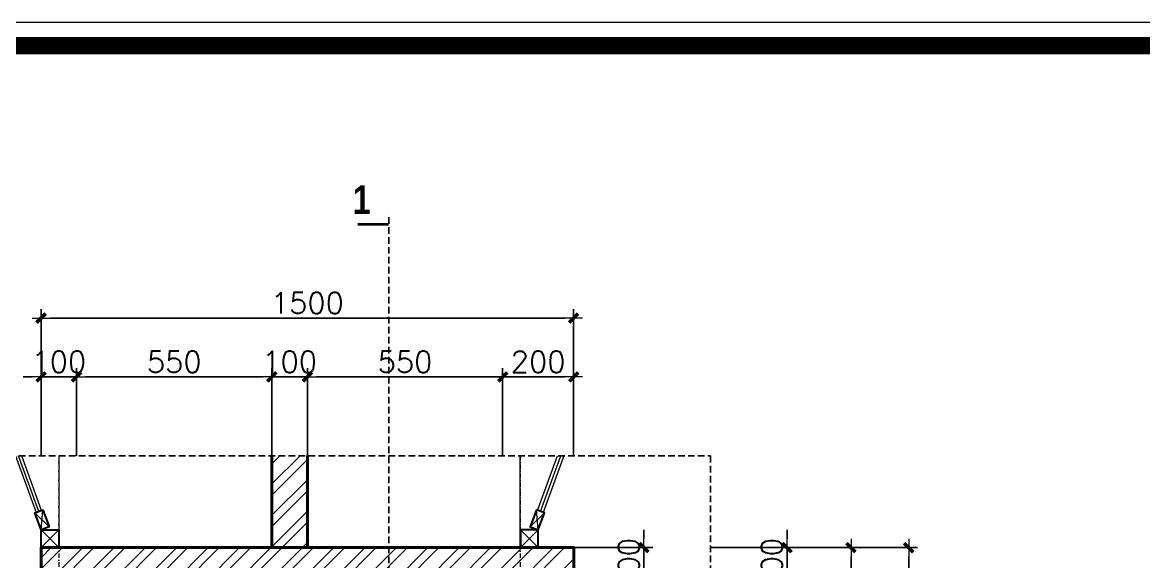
# Model space of a CAD drawing. Header units: millimetres. Extents: x 615730 to 2792744, y 139412 to 597571.
# Drawn here: x 803986 to 816617, y 275694 to 281772 of the extents above; entities that cross this region are included whole.
import ezdxf

# ---------------------------------------------------------------- set-up
doc = ezdxf.new("R2010")
doc.units = ezdxf.units.MM
doc.header["$MEASUREMENT"] = 0
doc.header["$PDMODE"] = 34
doc.linetypes.add('DASHDOT', pattern=[1, 0.5, -0.25, 0, -0.25])
doc.linetypes.add('HIDDEN', pattern=[0.375, 0.25, -0.125])
doc.layers.get('0').update_dxf_attribs({"lineweight": 5})
for name, color, linetype in [('DUT', 250, 'HIDDEN'), ('H', 252, 'Continuous'), ('LAYER18', 1, 'Continuous')]:
    doc.layers.add(name, color=color, linetype=linetype)
for name, color, linetype, lineweight in [('Ncua', 121, 'Continuous', 18), ('NETNGOAITUONG', 1, 'Continuous', 40), ('NTHAY1', 61, 'Continuous', 25), ('thay', 7, 'Continuous', 15), ('TIM TRUC', 149, 'DASHDOT', 9), ('VLIEU', 250, 'Continuous', 9)]:
    doc.layers.add(name, color=color, linetype=linetype, lineweight=lineweight)
doc.styles.add('romans', font='romans.shx', dxfattribs={"height": 240})
doc.styles.get("Standard").update_dxf_attribs({"font": ''})
doc.styles.get('Standard').set_extended_font_data('VNI-Avo')
doc.dimstyles.new('1-50', dxfattribs={"dimtxt": 200, "dimasz": 100, "dimexe": 100, "dimexo": 0, "dimgap": 50, "dimtad": 1, "dimdec": 0, "dimlfac": 0.25, "dimzin": 0, "dimdsep": 46, "dimtxsty": 'romans', "dimblk": ']', "dimcen": 0, "dimdle": 100, "dimclrd": 148, "dimclre": 148, "dimclrt": 2, "dimadec": 0, "dimazin": 0, "dimtfac": 1.111111, "dimtdec": 0, "dimtix": 1, "dimtmove": 2, "dimatfit": 3, "dimldrblk": ']', "dimfxl": 200, "dimtolj": 1, "dimtzin": 0, "dimarcsym": 0})
pattern_1 = [(45, (-1885303.98, -892194.67), (-176.776695, 176.776695), []), (45, (-1885303.98, -892069.67), (-176.776695, 176.776695), [])]

# ---------------------------------------------------------------- blocks, each defined once
blk = doc.blocks.new('A$C2E0F34A2')
at = {"color": 126, "lineweight": 9}
for p, q in [((0, 0), (50, 50)), ((50, 0), (0, 50))]:
    blk.add_line(p, q, dxfattribs=at)
at = {"lineweight": 30}
blk.add_lwpolyline([(50, 50), (0, 50), (0, 0), (50, 0)], close=True, dxfattribs=at)
blk = doc.blocks.new(']')
for p, q in [((1, 0), (-1, 0)), ((0, 1), (0, -1))]:
    blk.add_line(p, q)
at = {"color": 9, "const_width": 0.4}
blk.add_lwpolyline([(-0.51, -0.51), (0.51, 0.51)], dxfattribs=at)
blk = doc.blocks.new('*D1514')
at = {"layer": 'DEFPOINTS', "color": 0, "ltscale": 10, "transparency": 16777216}
for p in [(804596, 277776), (804196, 276887), (804596, 276887)]:
    blk.add_point(p, dxfattribs=at)
at = {"layer": 'VLIEU', "color": 148, "lineweight": -2, "ltscale": 10, "transparency": 16777216}
for p, q in [((804096, 277776), (803996, 277776)), ((804196, 276887), (804196, 277876)), ((804196, 277776), (804596, 277776)), ((804596, 276887), (804596, 277876)), ((804696, 277776), (804796, 277776))]:
    blk.add_line(p, q, dxfattribs=at)
at = {"layer": 'VLIEU', "color": 148, "lineweight": -2, "ltscale": 10, "transparency": 16777216, "xscale": 100, "yscale": 100, "zscale": 100}
blk.add_blockref(']', (804196, 277776), dxfattribs=at)
at = {"layer": 'VLIEU', "color": 148, "lineweight": -2, "ltscale": 10, "transparency": 16777216, "xscale": 100, "yscale": 100, "zscale": 100, "rotation": 180}
blk.add_blockref(']', (804596, 277776), dxfattribs=at)
at = {"layer": 'VLIEU', "color": 2, "ltscale": 10, "transparency": 16777216, "insert": (804396, 277946), "char_height": 240, "attachment_point": 5, "style": 'romans'}
blk.add_mtext('\\A1;100', dxfattribs=at)
blk = doc.blocks.new('*D1515')
at = {"layer": 'DEFPOINTS', "color": 0, "ltscale": 10, "transparency": 16777216}
for p in [(806796, 277776), (804596, 276887), (806796, 276887)]:
    blk.add_point(p, dxfattribs=at)
at = {"layer": 'VLIEU', "color": 148, "lineweight": -2, "ltscale": 10, "transparency": 16777216}
for p, q in [((804596, 276887), (804596, 277876)), ((804696, 277776), (806696, 277776)), ((806796, 276887), (806796, 277876))]:
    blk.add_line(p, q, dxfattribs=at)
at = {"layer": 'VLIEU', "color": 148, "lineweight": -2, "ltscale": 10, "transparency": 16777216, "xscale": 100, "yscale": 100, "zscale": 100, "rotation": 180}
blk.add_blockref(']', (804596, 277776), dxfattribs=at)
at = {"layer": 'VLIEU', "color": 148, "lineweight": -2, "ltscale": 10, "transparency": 16777216, "xscale": 100, "yscale": 100, "zscale": 100}
blk.add_blockref(']', (806796, 277776), dxfattribs=at)
at = {"layer": 'VLIEU', "color": 2, "ltscale": 10, "transparency": 16777216, "insert": (805696, 277946), "char_height": 240, "attachment_point": 5, "style": 'romans'}
blk.add_mtext('\\A1;550', dxfattribs=at)
blk = doc.blocks.new('*D1516')
at = {"layer": 'DEFPOINTS', "color": 0, "ltscale": 10, "transparency": 16777216}
for p in [(807196, 277776), (806796, 276887), (807196, 276887)]:
    blk.add_point(p, dxfattribs=at)
at = {"layer": 'VLIEU', "color": 148, "lineweight": -2, "ltscale": 10, "transparency": 16777216}
for p, q in [((806696, 277776), (806596, 277776)), ((806796, 276887), (806796, 277876)), ((806796, 277776), (807196, 277776)), ((807196, 276887), (807196, 277876)), ((807296, 277776), (807396, 277776))]:
    blk.add_line(p, q, dxfattribs=at)
at = {"layer": 'VLIEU', "color": 148, "lineweight": -2, "ltscale": 10, "transparency": 16777216, "xscale": 100, "yscale": 100, "zscale": 100}
blk.add_blockref(']', (806796, 277776), dxfattribs=at)
at = {"layer": 'VLIEU', "color": 148, "lineweight": -2, "ltscale": 10, "transparency": 16777216, "xscale": 100, "yscale": 100, "zscale": 100, "rotation": 180}
blk.add_blockref(']', (807196, 277776), dxfattribs=at)
at = {"layer": 'VLIEU', "color": 2, "ltscale": 10, "transparency": 16777216, "insert": (806996, 277946), "char_height": 240, "attachment_point": 5, "style": 'romans'}
blk.add_mtext('\\A1;100', dxfattribs=at)
blk = doc.blocks.new('*D1517')
at = {"layer": 'DEFPOINTS', "color": 0, "ltscale": 10, "transparency": 16777216}
for p in [(809396, 277776), (807196, 276887), (809396, 276887)]:
    blk.add_point(p, dxfattribs=at)
at = {"layer": 'VLIEU', "color": 148, "lineweight": -2, "ltscale": 10, "transparency": 16777216}
for p, q in [((807196, 276887), (807196, 277876)), ((807296, 277776), (809296, 277776)), ((809396, 276887), (809396, 277876))]:
    blk.add_line(p, q, dxfattribs=at)
at = {"layer": 'VLIEU', "color": 148, "lineweight": -2, "ltscale": 10, "transparency": 16777216, "xscale": 100, "yscale": 100, "zscale": 100, "rotation": 180}
blk.add_blockref(']', (807196, 277776), dxfattribs=at)
at = {"layer": 'VLIEU', "color": 148, "lineweight": -2, "ltscale": 10, "transparency": 16777216, "xscale": 100, "yscale": 100, "zscale": 100}
blk.add_blockref(']', (809396, 277776), dxfattribs=at)
at = {"layer": 'VLIEU', "color": 2, "ltscale": 10, "transparency": 16777216, "insert": (808296, 277946), "char_height": 240, "attachment_point": 5, "style": 'romans'}
blk.add_mtext('\\A1;550', dxfattribs=at)
blk = doc.blocks.new('*D1518')
at = {"layer": 'DEFPOINTS', "color": 0, "ltscale": 10, "transparency": 16777216}
for p in [(810196, 277776), (809396, 276887), (810196, 276887)]:
    blk.add_point(p, dxfattribs=at)
at = {"layer": 'VLIEU', "color": 148, "lineweight": -2, "ltscale": 10, "transparency": 16777216}
for p, q in [((809396, 276887), (809396, 277876)), ((809496, 277776), (810096, 277776)), ((810196, 276887), (810196, 277876))]:
    blk.add_line(p, q, dxfattribs=at)
at = {"layer": 'VLIEU', "color": 148, "lineweight": -2, "ltscale": 10, "transparency": 16777216, "xscale": 100, "yscale": 100, "zscale": 100, "rotation": 180}
blk.add_blockref(']', (809396, 277776), dxfattribs=at)
at = {"layer": 'VLIEU', "color": 148, "lineweight": -2, "ltscale": 10, "transparency": 16777216, "xscale": 100, "yscale": 100, "zscale": 100}
blk.add_blockref(']', (810196, 277776), dxfattribs=at)
at = {"layer": 'VLIEU', "color": 2, "ltscale": 10, "transparency": 16777216, "insert": (809796, 277946), "char_height": 240, "attachment_point": 5, "style": 'romans'}
blk.add_mtext('\\A1;200', dxfattribs=at)
blk = doc.blocks.new('*D1519')
at = {"layer": 'DEFPOINTS', "color": 0, "ltscale": 10, "transparency": 16777216}
for p in [(810196, 278439), (804196, 276887), (810196, 276887)]:
    blk.add_point(p, dxfattribs=at)
at = {"layer": 'VLIEU', "color": 148, "lineweight": -2, "ltscale": 10, "transparency": 16777216}
for p, q in [((804196, 276887), (804196, 278539)), ((810196, 276887), (810196, 278539)), ((804296, 278439), (810096, 278439))]:
    blk.add_line(p, q, dxfattribs=at)
at = {"layer": 'VLIEU', "color": 148, "lineweight": -2, "ltscale": 10, "transparency": 16777216, "xscale": 100, "yscale": 100, "zscale": 100, "rotation": 180}
blk.add_blockref(']', (804196, 278439), dxfattribs=at)
at = {"layer": 'VLIEU', "color": 148, "lineweight": -2, "ltscale": 10, "transparency": 16777216, "xscale": 100, "yscale": 100, "zscale": 100}
blk.add_blockref(']', (810196, 278439), dxfattribs=at)
at = {"layer": 'VLIEU', "color": 2, "ltscale": 10, "transparency": 16777216, "insert": (807196, 278609), "char_height": 240, "attachment_point": 5, "style": 'romans'}
blk.add_mtext('\\A1;1500', dxfattribs=at)
blk = doc.blocks.new('*D1529')
at = {"layer": 'DEFPOINTS', "color": 0, "ltscale": 10, "transparency": 16777216}
for p in [(811739, 275852), (812600, 275852), (811739, 275452)]:
    blk.add_point(p, dxfattribs=at)
at = {"layer": 'VLIEU', "color": 148, "lineweight": -2, "ltscale": 10, "transparency": 16777216}
for p, q in [((812600, 275952), (812600, 276052)), ((811739, 275852), (812700, 275852)), ((812600, 275452), (812600, 275852)), ((811739, 275452), (812700, 275452)), ((812600, 275352), (812600, 275252))]:
    blk.add_line(p, q, dxfattribs=at)
at = {"layer": 'VLIEU', "color": 148, "lineweight": -2, "ltscale": 10, "transparency": 16777216, "xscale": 100, "yscale": 100, "zscale": 100}
for p, rotation in [((812600, 275852), 270), ((812600, 275452), 90)]:
    blk.add_blockref(']', p, dxfattribs=dict(at, rotation=rotation))
at = {"layer": 'VLIEU', "color": 2, "ltscale": 10, "transparency": 16777216, "insert": (812430, 275652), "char_height": 240, "attachment_point": 5, "rotation": 90, "style": 'romans'}
blk.add_mtext('\\A1;100', dxfattribs=at)
blk = doc.blocks.new('*D1532')
at = {"layer": 'DEFPOINTS', "color": 0, "ltscale": 10, "transparency": 16777216}
for p in [(811739, 275852), (813321, 275852), (811739, 271847)]:
    blk.add_point(p, dxfattribs=at)
at = {"layer": 'VLIEU', "color": 148, "lineweight": -2, "ltscale": 10, "transparency": 16777216}
for p, q in [((811739, 275852), (813421, 275852)), ((813321, 271947), (813321, 275752)), ((811739, 271847), (813421, 271847))]:
    blk.add_line(p, q, dxfattribs=at)
at = {"layer": 'VLIEU', "color": 148, "lineweight": -2, "ltscale": 10, "transparency": 16777216, "xscale": 100, "yscale": 100, "zscale": 100}
for p, rotation in [((813321, 275852), 90), ((813321, 271847), 270)]:
    blk.add_blockref(']', p, dxfattribs=dict(at, rotation=rotation))
at = {"layer": 'VLIEU', "color": 2, "ltscale": 10, "transparency": 16777216, "insert": (813151, 273849), "char_height": 240, "attachment_point": 5, "rotation": 90, "style": 'romans'}
blk.add_mtext('\\A1;1001', dxfattribs=at)
blk = doc.blocks.new('*D1533')
at = {"layer": 'DEFPOINTS', "color": 0, "ltscale": 10, "transparency": 16777216}
for p in [(811739, 275852), (813971, 275852), (811739, 266652)]:
    blk.add_point(p, dxfattribs=at)
at = {"layer": 'VLIEU', "color": 148, "lineweight": -2, "ltscale": 10, "transparency": 16777216}
for p, q in [((811739, 275852), (814071, 275852)), ((813971, 266752), (813971, 275752)), ((811739, 266652), (814071, 266652))]:
    blk.add_line(p, q, dxfattribs=at)
at = {"layer": 'VLIEU', "color": 148, "lineweight": -2, "ltscale": 10, "transparency": 16777216, "xscale": 100, "yscale": 100, "zscale": 100}
for p, rotation in [((813971, 275852), 90), ((813971, 266652), 270)]:
    blk.add_blockref(']', p, dxfattribs=dict(at, rotation=rotation))
at = {"layer": 'VLIEU', "color": 2, "ltscale": 10, "transparency": 16777216, "insert": (813801, 271252), "char_height": 240, "attachment_point": 5, "rotation": 90, "style": 'romans'}
blk.add_mtext('\\A1;2300', dxfattribs=at)
blk = doc.blocks.new('*D1538')
at = {"layer": 'DEFPOINTS', "color": 0, "ltscale": 10, "transparency": 16777216}
for p in [(810196, 275852), (810987, 275852), (810196, 275452)]:
    blk.add_point(p, dxfattribs=at)
at = {"layer": 'VLIEU', "color": 148, "lineweight": -2, "ltscale": 10, "transparency": 16777216}
for p, q in [((810987, 275952), (810987, 276052)), ((810196, 275852), (811087, 275852)), ((810987, 275452), (810987, 275852)), ((810196, 275452), (811087, 275452)), ((810987, 275352), (810987, 275252))]:
    blk.add_line(p, q, dxfattribs=at)
at = {"layer": 'VLIEU', "color": 148, "lineweight": -2, "ltscale": 10, "transparency": 16777216, "xscale": 100, "yscale": 100, "zscale": 100}
for p, rotation in [((810987, 275852), 270), ((810987, 275452), 90)]:
    blk.add_blockref(']', p, dxfattribs=dict(at, rotation=rotation))
at = {"layer": 'VLIEU', "color": 2, "ltscale": 10, "transparency": 16777216, "insert": (810817, 275652), "char_height": 240, "attachment_point": 5, "rotation": 90, "style": 'romans'}
blk.add_mtext('\\A1;100', dxfattribs=at)

msp = doc.modelspace()

# ---------------------------------------------------------------- hatches: boundary and pattern name
at = {"layer": 'VLIEU', "ltscale": 10}
h = msp.add_hatch(dxfattribs=at)
h.set_pattern_fill('STEEL', color=256, scale=2000, style=0)
h.set_pattern_definition(pattern_1)
h.paths.add_polyline_path([(807196.4, 276887.1), (806796.4, 276887.1), (806796.4, 275851.6), (807196.4, 275851.6)])
h = msp.add_hatch(dxfattribs=at)
h.set_pattern_fill('STEEL', color=256, scale=2000, style=0)
h.set_pattern_definition(pattern_1)
h.paths.add_polyline_path([(804596.4, 275451.6), (809396.4, 275451.6), (809396.4, 274856.9, -0.0000707), (809396.4, 274856.9), (809396.4, 273218.6), (809396.4, 272247.1), (810196.4, 272247.1), (810196.4, 275851.6), (804196.4, 275851.6), (804196.4, 270971.6), (804596.4, 270971.6)])
h.paths.add_polyline_path([(810196.4, 271447.1), (809795.8, 271447.1), (809796, 270158.6, -0.0716684), (809800, 270130.4, -0.0715985), (809796, 270102.2), (809796.1, 269558.4, -0.0709209), (809800, 269530.4, -0.070851), (809796.1, 269502.5), (809796.1, 268958.1, -0.0701658), (809800, 268930.4, -0.0700959), (809796.2, 268902.8), (809796.4, 267451.6), (810196.4, 267451.6), (810196.4, 267451.6)])

# ---------------------------------------------------------------- linework, layer by layer
at = {"color": 126, "lineweight": 9}
for p, q in [((804169.9, 276260.2), (803941, 276887.1)), ((809822.9, 276260.2), (810051.7, 276887.1)), ((804286, 276084.3), (804126.2, 276243.8)), ((804196.4, 276051.6), (804215.8, 276276.5)), ((809706.7, 276084.3), (809866.5, 276243.8)), ((809796.4, 276051.6), (809776.9, 276276.5))]:
    msp.add_line(p, q, dxfattribs=at)
for points in [[(803906.8, 276887.1), (804139.8, 276248.8), (804202.2, 276271.6), (803977.6, 276887.1)], [(810085.9, 276887.1), (809852.9, 276248.8), (809790.5, 276271.6), (810015.2, 276887.1)]]:
    msp.add_lwpolyline(points)
at = {"lineweight": 30}
for points in [[(804215.8, 276276.5), (804286, 276084.3), (804196.4, 276051.6), (804126.2, 276243.8)], [(809776.9, 276276.5), (809706.7, 276084.3), (809796.4, 276051.6), (809866.5, 276243.8)]]:
    msp.add_lwpolyline(points, close=True, dxfattribs=at)
at = {"layer": 'DUT', "color": 5, "ltscale": 300}
msp.add_lwpolyline([(808112.9, 262965.2), (808112.9, 279615.5)], dxfattribs=at)
at = {"layer": 'DUT', "color": 2, "ltscale": 300}
msp.add_lwpolyline([(801809.3, 276887.1), (811738.8, 276887.1), (811738.8, 265981.2), (801809.3, 265981.2)], close=True, dxfattribs=at)
at = {"layer": 'H', "const_width": 197}
msp.add_lwpolyline([(797783.7, 254455.8), (836262.8, 254455.8), (836262.8, 281509.4), (797783.7, 281509.4)], close=True, dxfattribs=at)
at = {"layer": 'LAYER18', "ltscale": 10, "const_width": 30}
msp.add_lwpolyline([(807761.3, 279494.5), (808112.9, 279494.5)], dxfattribs=at)
at = {"layer": 'NETNGOAITUONG'}
for p, q in [((806796.4, 275851.6), (806796.4, 276887.1)), ((807196.4, 275851.6), (807196.4, 276887.1))]:
    msp.add_line(p, q, dxfattribs=at)
msp.add_lwpolyline([(810196.4, 267451.6), (810196.4, 267451.6), (810196.4, 267451.6), (810196.4, 275851.6), (804196.4, 275851.6), (804196.4, 270971.6), (804596.4, 270971.6), (804596.4, 275451.6), (809396.4, 275451.6), (809396.4, 271447.1)], dxfattribs=at)
at = {"layer": 'thay', "linetype": 'Continuous'}
msp.add_lwpolyline([(797521, 254193.2), (836525.4, 254193.2), (836525.4, 281772), (797521, 281772)], close=True, dxfattribs=at)
at = {"layer": 'TIM TRUC', "ltscale": 100}
for p, q in [((804396.4, 276887.1), (804396.4, 263853.9)), ((809594.4, 276887.1), (809596.3, 263853.9))]:
    msp.add_line(p, q, dxfattribs=at)
at = {"layer": 'VLIEU', "ltscale": 10}
for p, q in [((804396.4, 276887.1), (804396.4, 276051.6)), ((809593.9, 275851.6), (809593.9, 276887.1))]:
    msp.add_line(p, q, dxfattribs=at)

# ---------------------------------------------------------------- block references
at = {"layer": 'Ncua', "yscale": 4, "zscale": 4}
for p, xscale, rotation in [((804196.4, 275851.6), -4, 270), ((804196.4, 275851.6), -4, 270), ((809796.4, 275851.6), 4, 90)]:
    msp.add_blockref('A$C2E0F34A2', p, dxfattribs=dict(at, xscale=xscale, rotation=rotation))

# ---------------------------------------------------------------- texts
at = {"layer": 'NTHAY1', "insert": (807910, 279934.1, 5.9), "char_height": 320, "width": 22738.24, "attachment_point": 3}
msp.add_mtext('{\\fVNI-Helve-Condense|b1|i0|c0|p2;1}', dxfattribs=at)

# ---------------------------------------------------------------- dimensions: what is measured, and where the dimension line sits
at = {"layer": 'VLIEU', "ltscale": 10}
for base, p1, p2, picture, middle in [((810196.4, 278438.8), (804196.4, 276887.1), (810196.4, 276887.1), '*D1519', (807196.4, 278608.8)), ((804596.4, 277775.5), (804196.4, 276887.1), (804596.4, 276887.1), '*D1514', (804396.4, 277945.5)), ((806796.4, 277775.5), (804596.4, 276887.1), (806796.4, 276887.1), '*D1515', (805696.4, 277945.5)), ((807196.4, 277775.5), (806796.4, 276887.1), (807196.4, 276887.1), '*D1516', (806996.4, 277945.5)), ((809396.4, 277775.5), (807196.4, 276887.1), (809396.4, 276887.1), '*D1517', (808296.4, 277945.5)), ((810196.4, 277775.5), (809396.4, 276887.1), (810196.4, 276887.1), '*D1518', (809796.4, 277945.5))]:
    dim = msp.add_linear_dim(base=base, p1=p1, p2=p2, dimstyle='1-50', dxfattribs=at)
    dim.commit()
    dim.dimension.update_dxf_attribs({"geometry": picture, "text_midpoint": middle})
for base, p1, p2, picture, middle in [((810986.8, 275851.6), (810196.4, 275451.6), (810196.4, 275851.6), '*D1538', (810816.8, 275651.6)), ((812600.1, 275851.6), (811738.8, 275451.6), (811738.8, 275851.6), '*D1529', (812430.1, 275651.6)), ((813320.8, 275851.6), (811738.8, 271847.1), (811738.8, 275851.6), '*D1532', (813150.8, 273849.4)), ((813970.7, 275851.6), (811738.8, 266651.6), (811738.8, 275851.6), '*D1533', (813800.7, 271251.6))]:
    dim = msp.add_linear_dim(base=base, p1=p1, p2=p2, angle=90, dimstyle='1-50', dxfattribs=at)
    dim.commit()
    dim.dimension.update_dxf_attribs({"geometry": picture, "text_midpoint": middle})

doc.saveas('drawing.dxf')
